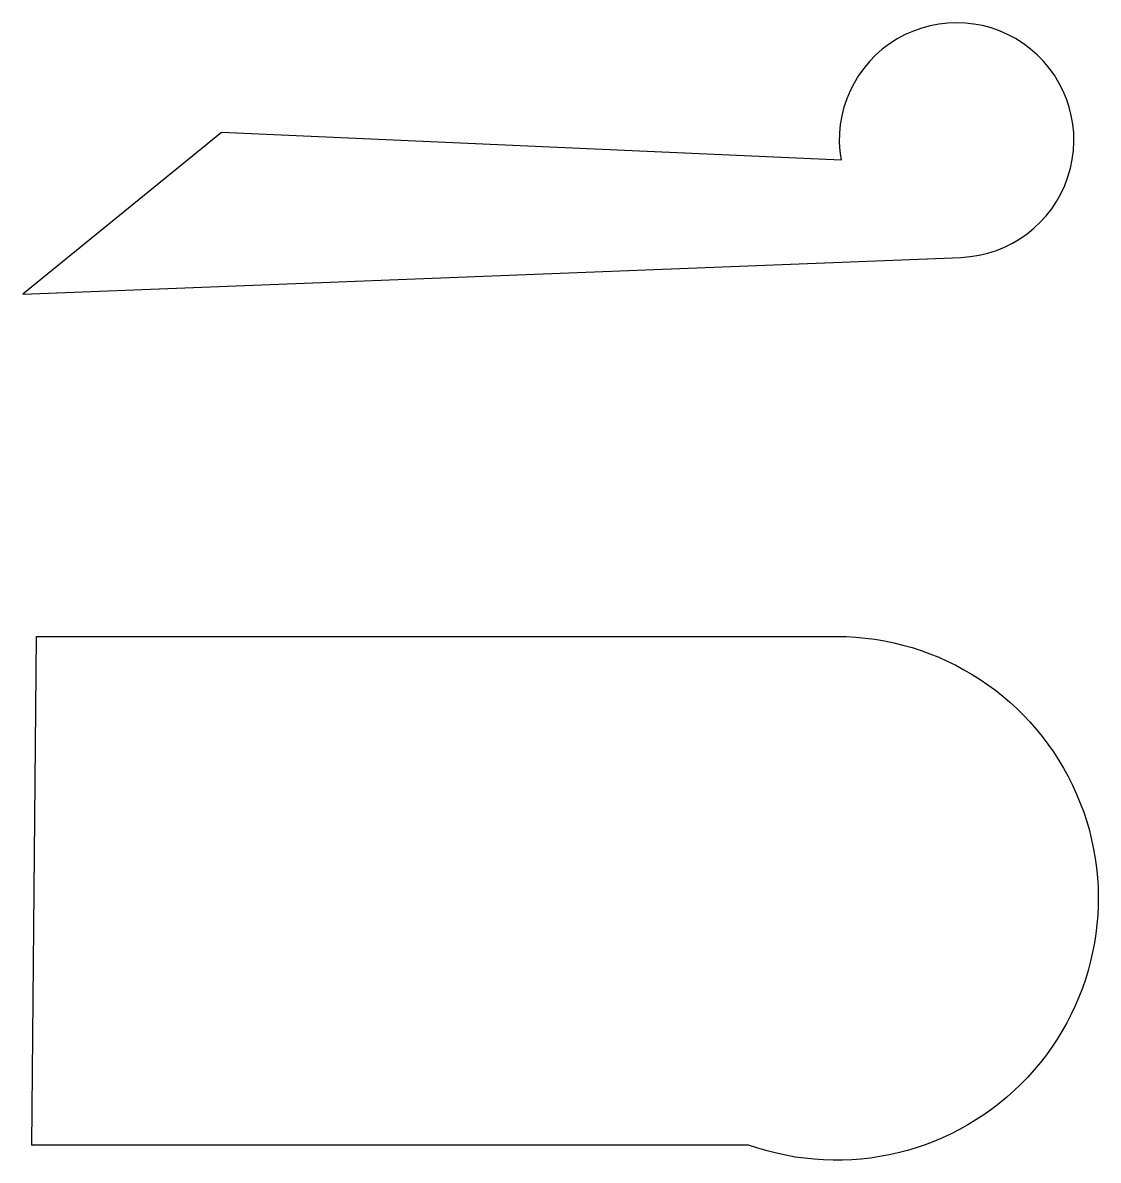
# Model space of a CAD drawing. Extents: x 359 to 1291, y 1303 to 2289.
import ezdxf

# ---------------------------------------------------------------- set-up
doc = ezdxf.new("R2010")
doc.units = 0
doc.header["$MEASUREMENT"] = 0

msp = doc.modelspace()

# ---------------------------------------------------------------- linework, layer by layer
at = {"layer": '1'}
for points in [[(359.02, 2053.41), (1172.1, 2085.45, 2.661562), (1067.96, 2169.56), (531.24, 2193.6)], [(371.03, 1757.01), (1063.96, 1757.01, -1.187535), (987.85, 1316.43), (367.03, 1316.43)]]:
    msp.add_lwpolyline(points, format="xyb", close=True, dxfattribs=at)

doc.saveas('drawing.dxf')
